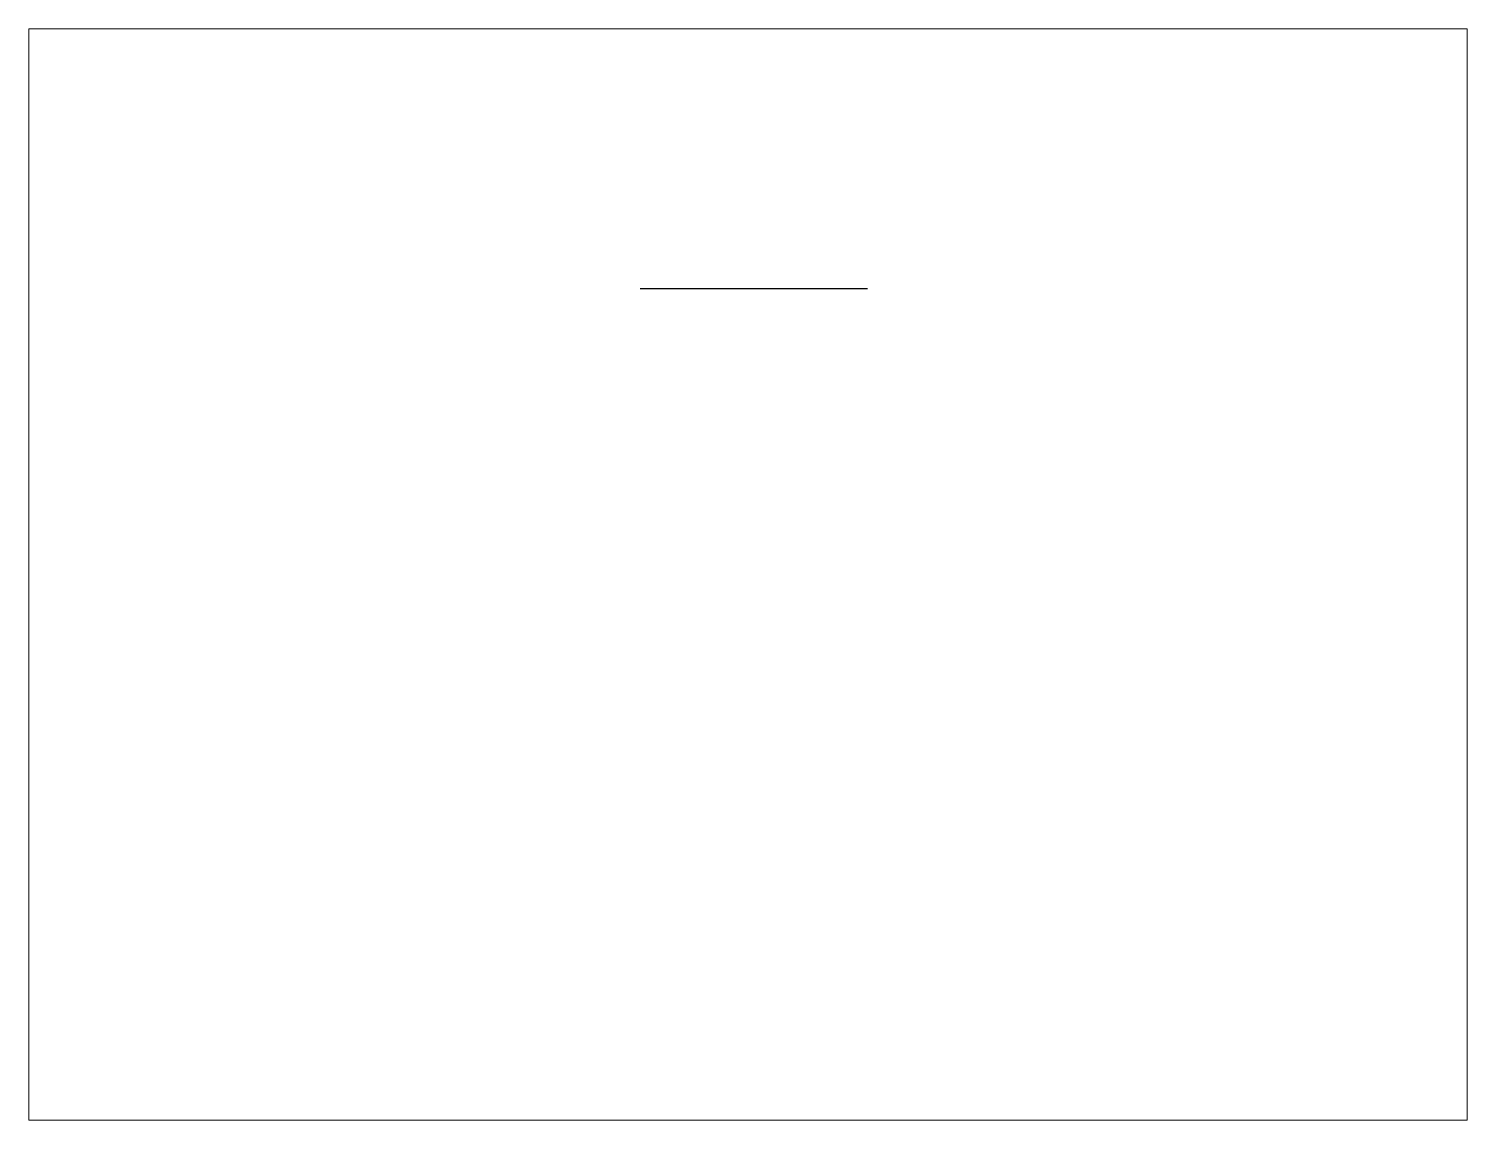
# Paper-space layout 'Layout1' of a CAD drawing. Header units: millimetres. Extents: x 26 to 231, y 20 to 176.
import ezdxf

# ---------------------------------------------------------------- set-up
doc = ezdxf.new("R2010")
doc.units = ezdxf.units.MM

psp = doc.layouts.get("Layout1")

# ---------------------------------------------------------------- linework, layer by layer
psp.add_line((145.6, 138.34), (113.09, 138.34))

# ---------------------------------------------------------------- viewports
at = {"layer": '0'}
psp.add_viewport(center=(128.5, 97.5), size=(205.6, 156), view_center_point=(2000.099, 1835.269), view_height=1149.38286, dxfattribs=at)

doc.saveas('drawing.dxf')
